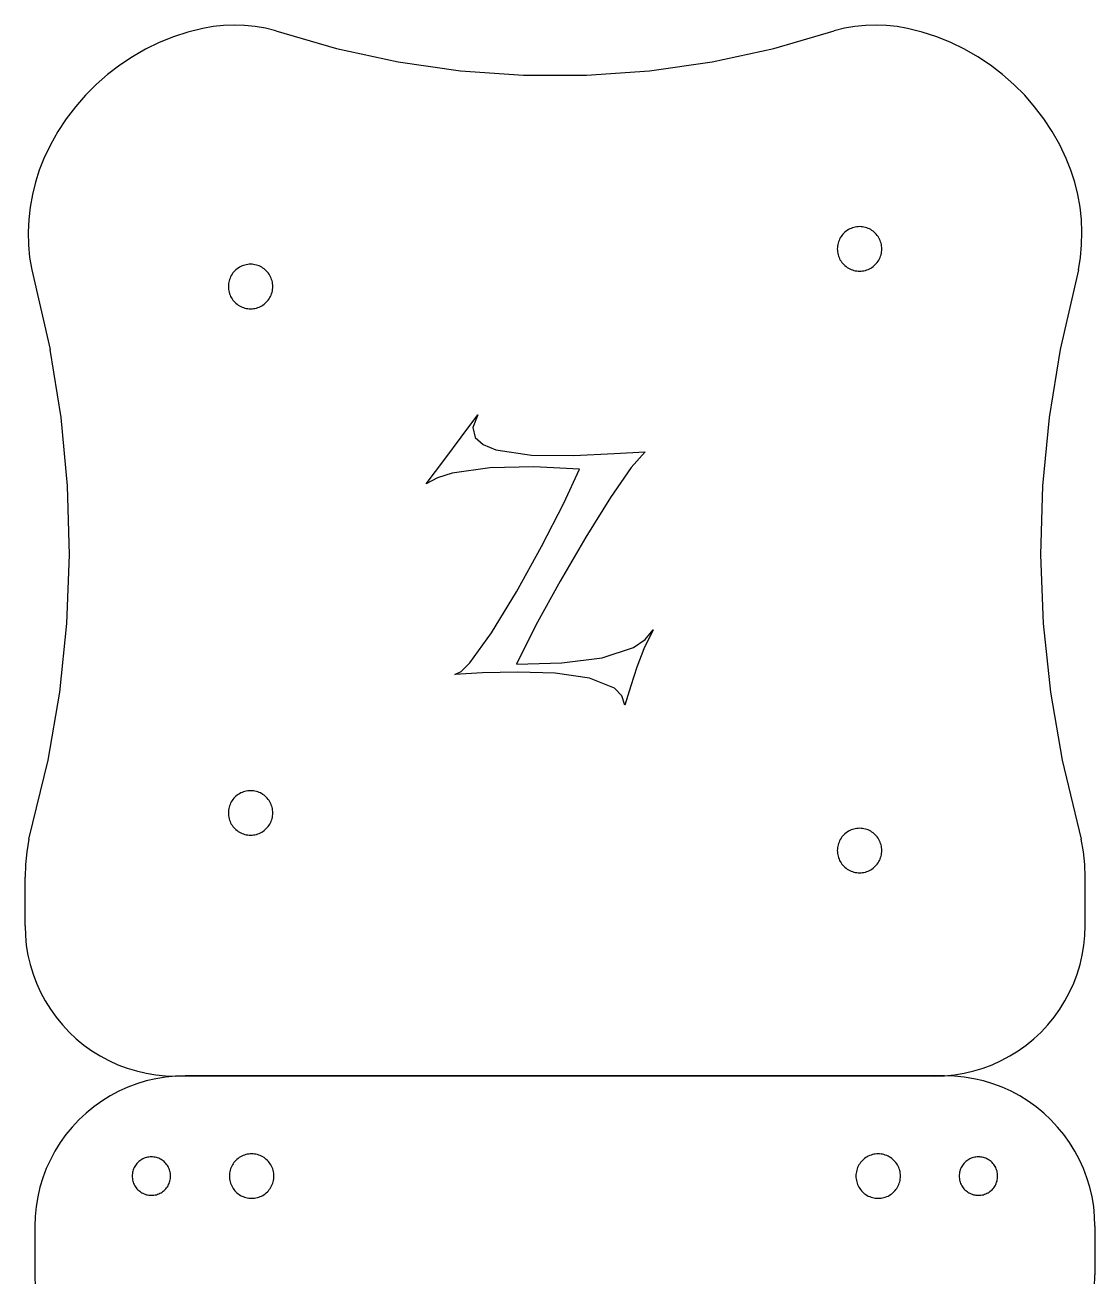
# Model space of a CAD drawing. Extents: x -22.3 to 21.7, y -13.4 to 13.4.
# Drawn here: x 7.191 to 10.553, y -7.226 to -3.294 of the extents above; entities that cross this region are included whole.
import ezdxf

# ---------------------------------------------------------------- set-up
doc = ezdxf.new("R2010")
doc.units = 0
doc.header["$MEASUREMENT"] = 0
doc.layers.get('0').update_dxf_attribs({"linetype": 'CONTINUOUS'})

msp = doc.modelspace()

# ---------------------------------------------------------------- linework, layer by layer
for p, q in [((7.7822, -3.2987), (7.7496, -3.3046)), ((7.8152, -3.2951), (7.7822, -3.2987)), ((7.8484, -3.2939), (7.8152, -3.2951)), ((7.8815, -3.2949), (7.8484, -3.2939)), ((7.9146, -3.2983), (7.8815, -3.2949)), ((7.9473, -3.304), (7.9146, -3.2983)), ((9.799, -3.2983), (9.7663, -3.304)), ((9.8321, -3.2949), (9.799, -3.2983)), ((9.8652, -3.2939), (9.8321, -3.2949)), ((9.8984, -3.2951), (9.8652, -3.2939)), ((9.9314, -3.2987), (9.8984, -3.2951)), ((9.9641, -3.3046), (9.9314, -3.2987)), ((7.6578, -3.3312), (7.6134, -3.349)), ((7.7032, -3.3164), (7.6578, -3.3312)), ((7.7496, -3.3046), (7.7032, -3.3164)), ((7.9795, -3.312), (7.9473, -3.304)), ((7.9795, -3.312), (8.1698, -3.3675)), ((9.5438, -3.3675), (9.7341, -3.312)), ((9.7663, -3.304), (9.7341, -3.312)), ((10.0104, -3.3164), (9.9641, -3.3046)), ((10.0558, -3.3312), (10.0104, -3.3164)), ((10.1002, -3.349), (10.0558, -3.3312)), ((7.5704, -3.3698), (7.5289, -3.3935)), ((7.6134, -3.349), (7.5704, -3.3698)), ((8.1698, -3.3675), (8.3636, -3.4094)), ((9.35, -3.4094), (9.5438, -3.3675)), ((10.1432, -3.3698), (10.1002, -3.349)), ((10.1848, -3.3935), (10.1432, -3.3698)), ((7.489, -3.4199), (7.451, -3.4489)), ((7.5289, -3.3935), (7.489, -3.4199)), ((8.3636, -3.4094), (8.5599, -3.4375)), ((9.1537, -3.4375), (9.35, -3.4094)), ((10.2246, -3.4199), (10.1848, -3.3935)), ((10.2626, -3.4489), (10.2246, -3.4199)), ((7.451, -3.4489), (7.4151, -3.4804)), ((8.5599, -3.4375), (8.7577, -3.4516)), ((8.7577, -3.4516), (8.9559, -3.4516)), ((8.9559, -3.4516), (9.1537, -3.4375)), ((10.2985, -3.4804), (10.2626, -3.4489)), ((7.4151, -3.4804), (7.3814, -3.5143)), ((10.3322, -3.5143), (10.2985, -3.4804)), ((7.3814, -3.5143), (7.35, -3.5504)), ((10.3636, -3.5504), (10.3322, -3.5143)), ((7.35, -3.5504), (7.3211, -3.5885)), ((10.3925, -3.5885), (10.3636, -3.5504)), ((7.3211, -3.5885), (7.2949, -3.6284)), ((10.4187, -3.6284), (10.3925, -3.5885)), ((7.2949, -3.6284), (7.2714, -3.6701)), ((10.4422, -3.6701), (10.4187, -3.6284)), ((7.2714, -3.6701), (7.2508, -3.7132)), ((10.4628, -3.7132), (10.4422, -3.6701)), ((7.2508, -3.7132), (7.2361, -3.7501)), ((10.4775, -3.7501), (10.4628, -3.7132)), ((7.2361, -3.7501), (7.224, -3.7879)), ((10.4896, -3.7879), (10.4775, -3.7501)), ((7.224, -3.7879), (7.2144, -3.8265)), ((10.4992, -3.8265), (10.4896, -3.7879)), ((7.2144, -3.8265), (7.2074, -3.8656)), ((10.5062, -3.8656), (10.4992, -3.8265)), ((7.2074, -3.8656), (7.203, -3.9051)), ((10.5106, -3.9051), (10.5062, -3.8656)), ((7.203, -3.9051), (7.2014, -3.9447)), ((9.791, -3.9309), (9.7868, -3.9326)), ((9.7954, -3.9296), (9.791, -3.9309)), ((9.7999, -3.9286), (9.7954, -3.9296)), ((9.8044, -3.9278), (9.7999, -3.9286)), ((9.8089, -3.9274), (9.8044, -3.9278)), ((9.8135, -3.9272), (9.8089, -3.9274)), ((9.8181, -3.9274), (9.8135, -3.9272)), ((9.8226, -3.9278), (9.8181, -3.9274)), ((9.8271, -3.9286), (9.8226, -3.9278)), ((9.8316, -3.9296), (9.8271, -3.9286)), ((9.836, -3.9309), (9.8316, -3.9296)), ((9.8402, -3.9326), (9.836, -3.9309)), ((10.5122, -3.9447), (10.5106, -3.9051)), ((7.2014, -3.9447), (7.2024, -3.9845)), ((9.7489, -3.9704), (9.7473, -3.9747)), ((9.7508, -3.9662), (9.7489, -3.9704)), ((9.753, -3.9622), (9.7508, -3.9662)), ((9.7554, -3.9583), (9.753, -3.9622)), ((9.7581, -3.9546), (9.7554, -3.9583)), ((9.761, -3.951), (9.7581, -3.9546)), ((9.7641, -3.9477), (9.761, -3.951)), ((9.7674, -3.9446), (9.7641, -3.9477)), ((9.771, -3.9417), (9.7674, -3.9446)), ((9.7747, -3.939), (9.771, -3.9417)), ((9.7786, -3.9366), (9.7747, -3.939)), ((9.7826, -3.9344), (9.7786, -3.9366)), ((9.7868, -3.9326), (9.7826, -3.9344)), ((9.8444, -3.9344), (9.8402, -3.9326)), ((9.8484, -3.9366), (9.8444, -3.9344)), ((9.8523, -3.939), (9.8484, -3.9366)), ((9.856, -3.9417), (9.8523, -3.939)), ((9.8596, -3.9446), (9.856, -3.9417)), ((9.8629, -3.9477), (9.8596, -3.9446)), ((9.866, -3.951), (9.8629, -3.9477)), ((9.8689, -3.9546), (9.866, -3.951)), ((9.8716, -3.9583), (9.8689, -3.9546)), ((9.874, -3.9622), (9.8716, -3.9583)), ((9.8762, -3.9662), (9.874, -3.9622)), ((9.8781, -3.9704), (9.8762, -3.9662)), ((9.8797, -3.9747), (9.8781, -3.9704)), ((10.5112, -3.9845), (10.5122, -3.9447)), ((7.2024, -3.9845), (7.206, -4.024)), ((9.7438, -3.9926), (9.7436, -3.9971)), ((9.7436, -3.9971), (9.7438, -4.0017)), ((9.7442, -3.988), (9.7438, -3.9926)), ((9.7438, -4.0017), (9.7442, -4.0062)), ((9.745, -3.9835), (9.7442, -3.988)), ((9.7442, -4.0062), (9.745, -4.0108)), ((9.746, -3.979), (9.745, -3.9835)), ((9.745, -4.0108), (9.746, -4.0152)), ((9.7473, -3.9747), (9.746, -3.979)), ((9.881, -3.979), (9.8797, -3.9747)), ((9.882, -3.9835), (9.881, -3.979)), ((9.881, -4.0152), (9.882, -4.0108)), ((9.8828, -3.988), (9.882, -3.9835)), ((9.882, -4.0108), (9.8828, -4.0062)), ((9.8832, -3.9926), (9.8828, -3.988)), ((9.8828, -4.0062), (9.8832, -4.0017)), ((9.8834, -3.9971), (9.8832, -3.9926)), ((9.8832, -4.0017), (9.8834, -3.9971)), ((10.5076, -4.024), (10.5112, -3.9845)), ((7.206, -4.024), (7.2123, -4.0632)), ((7.8776, -4.0491), (7.8734, -4.0507)), ((7.882, -4.0477), (7.8776, -4.0491)), ((7.8865, -4.0467), (7.882, -4.0477)), ((7.891, -4.0459), (7.8865, -4.0467)), ((7.8955, -4.0455), (7.891, -4.0459)), ((7.9001, -4.0454), (7.8955, -4.0455)), ((7.9047, -4.0455), (7.9001, -4.0454)), ((7.9092, -4.0459), (7.9047, -4.0455)), ((7.9137, -4.0467), (7.9092, -4.0459)), ((7.9182, -4.0477), (7.9137, -4.0467)), ((7.9226, -4.0491), (7.9182, -4.0477)), ((7.9269, -4.0507), (7.9226, -4.0491)), ((9.746, -4.0152), (9.7473, -4.0196)), ((9.7473, -4.0196), (9.7489, -4.0239)), ((9.7489, -4.0239), (9.7508, -4.028)), ((9.7508, -4.028), (9.753, -4.0321)), ((9.753, -4.0321), (9.7554, -4.0359)), ((9.7554, -4.0359), (9.7581, -4.0397)), ((9.7581, -4.0397), (9.761, -4.0432)), ((9.761, -4.0432), (9.7641, -4.0465)), ((9.7641, -4.0465), (9.7674, -4.0497)), ((9.7674, -4.0497), (9.771, -4.0526)), ((9.856, -4.0526), (9.8596, -4.0497)), ((9.8596, -4.0497), (9.8629, -4.0465)), ((9.8629, -4.0465), (9.866, -4.0432)), ((9.866, -4.0432), (9.8689, -4.0397)), ((9.8689, -4.0397), (9.8716, -4.0359)), ((9.8716, -4.0359), (9.874, -4.0321)), ((9.874, -4.0321), (9.8762, -4.028)), ((9.8762, -4.028), (9.8781, -4.0239)), ((9.8781, -4.0239), (9.8797, -4.0196)), ((9.8797, -4.0196), (9.881, -4.0152)), ((10.5013, -4.0632), (10.5076, -4.024)), ((7.2123, -4.0632), (7.27, -4.3127)), ((7.8355, -4.0885), (7.8339, -4.0928)), ((7.8374, -4.0843), (7.8355, -4.0885)), ((7.8396, -4.0803), (7.8374, -4.0843)), ((7.842, -4.0764), (7.8396, -4.0803)), ((7.8447, -4.0727), (7.842, -4.0764)), ((7.8476, -4.0692), (7.8447, -4.0727)), ((7.8507, -4.0658), (7.8476, -4.0692)), ((7.854, -4.0627), (7.8507, -4.0658)), ((7.8576, -4.0598), (7.854, -4.0627)), ((7.8613, -4.0571), (7.8576, -4.0598)), ((7.8652, -4.0547), (7.8613, -4.0571)), ((7.8692, -4.0526), (7.8652, -4.0547)), ((7.8734, -4.0507), (7.8692, -4.0526)), ((7.931, -4.0526), (7.9269, -4.0507)), ((7.9351, -4.0547), (7.931, -4.0526)), ((7.9389, -4.0571), (7.9351, -4.0547)), ((7.9427, -4.0598), (7.9389, -4.0571)), ((7.9462, -4.0627), (7.9427, -4.0598)), ((7.9495, -4.0658), (7.9462, -4.0627)), ((7.9527, -4.0692), (7.9495, -4.0658)), ((7.9556, -4.0727), (7.9527, -4.0692)), ((7.9582, -4.0764), (7.9556, -4.0727)), ((7.9606, -4.0803), (7.9582, -4.0764)), ((7.9628, -4.0843), (7.9606, -4.0803)), ((7.9647, -4.0885), (7.9628, -4.0843)), ((7.9663, -4.0928), (7.9647, -4.0885)), ((9.771, -4.0526), (9.7747, -4.0552)), ((9.7747, -4.0552), (9.7786, -4.0576)), ((9.7786, -4.0576), (9.7826, -4.0598)), ((9.7826, -4.0598), (9.7868, -4.0617)), ((9.7868, -4.0617), (9.791, -4.0633)), ((9.791, -4.0633), (9.7954, -4.0646)), ((9.7954, -4.0646), (9.7999, -4.0657)), ((9.7999, -4.0657), (9.8044, -4.0664)), ((9.8044, -4.0664), (9.8089, -4.0669)), ((9.8089, -4.0669), (9.8135, -4.067)), ((9.8135, -4.067), (9.8181, -4.0669)), ((9.8181, -4.0669), (9.8226, -4.0664)), ((9.8226, -4.0664), (9.8271, -4.0657)), ((9.8271, -4.0657), (9.8316, -4.0646)), ((9.8316, -4.0646), (9.836, -4.0633)), ((9.836, -4.0633), (9.8402, -4.0617)), ((9.8402, -4.0617), (9.8444, -4.0598)), ((9.8444, -4.0598), (9.8484, -4.0576)), ((9.8484, -4.0576), (9.8523, -4.0552)), ((9.8523, -4.0552), (9.856, -4.0526)), ((10.5013, -4.0632), (10.4436, -4.3127)), ((7.8304, -4.1107), (7.8302, -4.1152)), ((7.8302, -4.1152), (7.8304, -4.1198)), ((7.8308, -4.1061), (7.8304, -4.1107)), ((7.8304, -4.1198), (7.8308, -4.1244)), ((7.8316, -4.1016), (7.8308, -4.1061)), ((7.8308, -4.1244), (7.8316, -4.1289)), ((7.8326, -4.0971), (7.8316, -4.1016)), ((7.8316, -4.1289), (7.8326, -4.1333)), ((7.8339, -4.0928), (7.8326, -4.0971)), ((7.9676, -4.0971), (7.9663, -4.0928)), ((7.9687, -4.1016), (7.9676, -4.0971)), ((7.9676, -4.1333), (7.9687, -4.1289)), ((7.9694, -4.1061), (7.9687, -4.1016)), ((7.9687, -4.1289), (7.9694, -4.1244)), ((7.9698, -4.1107), (7.9694, -4.1061)), ((7.9694, -4.1244), (7.9698, -4.1198)), ((7.97, -4.1152), (7.9698, -4.1107)), ((7.9698, -4.1198), (7.97, -4.1152)), ((7.8326, -4.1333), (7.8339, -4.1377)), ((7.8339, -4.1377), (7.8355, -4.142)), ((7.8355, -4.142), (7.8374, -4.1461)), ((7.8374, -4.1461), (7.8396, -4.1502)), ((7.8396, -4.1502), (7.842, -4.1541)), ((7.842, -4.1541), (7.8447, -4.1578)), ((7.8447, -4.1578), (7.8476, -4.1613)), ((7.8476, -4.1613), (7.8507, -4.1646)), ((7.8507, -4.1646), (7.854, -4.1678)), ((7.854, -4.1678), (7.8576, -4.1707)), ((7.9427, -4.1707), (7.9462, -4.1678)), ((7.9462, -4.1678), (7.9495, -4.1646)), ((7.9495, -4.1646), (7.9527, -4.1613)), ((7.9527, -4.1613), (7.9556, -4.1578)), ((7.9556, -4.1578), (7.9582, -4.1541)), ((7.9582, -4.1541), (7.9606, -4.1502)), ((7.9606, -4.1502), (7.9628, -4.1461)), ((7.9628, -4.1461), (7.9647, -4.142)), ((7.9647, -4.142), (7.9663, -4.1377)), ((7.9663, -4.1377), (7.9676, -4.1333)), ((7.8576, -4.1707), (7.8613, -4.1733)), ((7.8613, -4.1733), (7.8652, -4.1758)), ((7.8652, -4.1758), (7.8692, -4.1779)), ((7.8692, -4.1779), (7.8734, -4.1798)), ((7.8734, -4.1798), (7.8776, -4.1814)), ((7.8776, -4.1814), (7.882, -4.1827)), ((7.882, -4.1827), (7.8865, -4.1838)), ((7.8865, -4.1838), (7.891, -4.1845)), ((7.891, -4.1845), (7.8955, -4.185)), ((7.8955, -4.185), (7.9001, -4.1851)), ((7.9001, -4.1851), (7.9047, -4.185)), ((7.9047, -4.185), (7.9092, -4.1845)), ((7.9092, -4.1845), (7.9137, -4.1838)), ((7.9137, -4.1838), (7.9182, -4.1827)), ((7.9182, -4.1827), (7.9226, -4.1814)), ((7.9226, -4.1814), (7.9269, -4.1798)), ((7.9269, -4.1798), (7.931, -4.1779)), ((7.931, -4.1779), (7.9351, -4.1758)), ((7.9351, -4.1758), (7.9389, -4.1733)), ((7.9389, -4.1733), (7.9427, -4.1707)), ((7.3047, -4.5263), (7.27, -4.3127)), ((10.4436, -4.3127), (10.4089, -4.5263)), ((8.5616, -4.5883), (8.6139, -4.5185)), ((8.6139, -4.5185), (8.5986, -4.5584)), ((7.3252, -4.7417), (7.3047, -4.5263)), ((8.5986, -4.5584), (8.6055, -4.589)), ((10.4089, -4.5263), (10.3884, -4.7417)), ((8.51, -4.658), (8.5616, -4.5883)), ((8.6055, -4.589), (8.6308, -4.6116)), ((8.6308, -4.6116), (8.6704, -4.628)), ((8.6704, -4.628), (8.7827, -4.6447)), ((8.9152, -4.6461), (9.0428, -4.6399)), ((9.0428, -4.6399), (9.1397, -4.6343)), ((9.1397, -4.6343), (9.0958, -4.6838)), ((8.4521, -4.7347), (8.51, -4.658)), ((8.7827, -4.6447), (8.9152, -4.6461)), ((8.4872, -4.716), (8.4521, -4.7347)), ((8.5337, -4.7019), (8.4872, -4.716)), ((8.6516, -4.6852), (8.5337, -4.7019)), ((8.7896, -4.6817), (8.6516, -4.6852)), ((8.9333, -4.6887), (8.7896, -4.6817)), ((8.8838, -4.7961), (8.9333, -4.6887)), ((9.0958, -4.6838), (9.0309, -4.7779)), ((7.3313, -4.958), (7.3252, -4.7417)), ((10.3884, -4.7417), (10.3823, -4.958)), ((8.814, -4.9314), (8.8838, -4.7961)), ((9.0309, -4.7779), (8.9535, -4.9021)), ((8.9535, -4.9021), (8.8726, -5.0408)), ((8.7352, -5.0743), (8.814, -4.9314)), ((7.3231, -5.1742), (7.3313, -4.958)), ((10.3823, -4.958), (10.3906, -5.1742)), ((8.8726, -5.0408), (8.7966, -5.1789)), ((8.6571, -5.2033), (8.7352, -5.0743)), ((7.3005, -5.3894), (7.3231, -5.1742)), ((8.7966, -5.1789), (8.7352, -5.301)), ((10.3906, -5.1742), (10.4131, -5.3894)), ((8.5888, -5.2968), (8.6571, -5.2033)), ((9.1034, -5.2487), (9.1397, -5.2241)), ((9.1648, -5.1936), (9.1355, -5.2535)), ((9.1397, -5.2241), (9.1648, -5.1936)), ((9.0044, -5.2814), (9.1034, -5.2487)), ((9.1355, -5.2535), (9.1132, -5.3114)), ((8.5616, -5.3243), (8.5888, -5.2968)), ((8.7352, -5.301), (8.8782, -5.2968)), ((8.8782, -5.2968), (9.0044, -5.2814)), ((8.5414, -5.3344), (8.5616, -5.3243)), ((8.6285, -5.3288), (8.5414, -5.3344)), ((8.7394, -5.3261), (8.6285, -5.3288)), ((8.8573, -5.3302), (8.7394, -5.3261)), ((8.9647, -5.3456), (8.8573, -5.3302)), ((9.0435, -5.377), (8.9647, -5.3456)), ((9.1132, -5.3114), (9.0951, -5.3693)), ((9.0668, -5.4005), (9.0435, -5.377)), ((9.0951, -5.3693), (9.0755, -5.4307)), ((7.2637, -5.6026), (7.3005, -5.3894)), ((9.0755, -5.4307), (9.0668, -5.4005)), ((10.4131, -5.3894), (10.4499, -5.6026)), ((7.2035, -5.8517), (7.2637, -5.6026)), ((10.4499, -5.6026), (10.5101, -5.8517)), ((7.882, -5.7013), (7.8776, -5.7026)), ((7.8865, -5.7002), (7.882, -5.7013)), ((7.891, -5.6995), (7.8865, -5.7002)), ((7.8955, -5.699), (7.891, -5.6995)), ((7.9001, -5.6989), (7.8955, -5.699)), ((7.9047, -5.699), (7.9001, -5.6989)), ((7.9092, -5.6995), (7.9047, -5.699)), ((7.9137, -5.7002), (7.9092, -5.6995)), ((7.9182, -5.7013), (7.9137, -5.7002)), ((7.9226, -5.7026), (7.9182, -5.7013)), ((7.8374, -5.7379), (7.8355, -5.742)), ((7.8396, -5.7338), (7.8374, -5.7379)), ((7.842, -5.73), (7.8396, -5.7338)), ((7.8447, -5.7262), (7.842, -5.73)), ((7.8476, -5.7227), (7.8447, -5.7262)), ((7.8507, -5.7194), (7.8476, -5.7227)), ((7.854, -5.7162), (7.8507, -5.7194)), ((7.8576, -5.7133), (7.854, -5.7162)), ((7.8613, -5.7107), (7.8576, -5.7133)), ((7.8652, -5.7083), (7.8613, -5.7107)), ((7.8692, -5.7061), (7.8652, -5.7083)), ((7.8734, -5.7042), (7.8692, -5.7061)), ((7.8776, -5.7026), (7.8734, -5.7042)), ((7.9269, -5.7042), (7.9226, -5.7026)), ((7.931, -5.7061), (7.9269, -5.7042)), ((7.9351, -5.7083), (7.931, -5.7061)), ((7.9389, -5.7107), (7.9351, -5.7083)), ((7.9427, -5.7133), (7.9389, -5.7107)), ((7.9462, -5.7162), (7.9427, -5.7133)), ((7.9495, -5.7194), (7.9462, -5.7162)), ((7.9527, -5.7227), (7.9495, -5.7194)), ((7.9556, -5.7262), (7.9527, -5.7227)), ((7.9582, -5.73), (7.9556, -5.7262)), ((7.9606, -5.7338), (7.9582, -5.73)), ((7.9628, -5.7379), (7.9606, -5.7338)), ((7.9647, -5.742), (7.9628, -5.7379)), ((7.8304, -5.7642), (7.8302, -5.7688)), ((7.8302, -5.7688), (7.8304, -5.7733)), ((7.8308, -5.7597), (7.8304, -5.7642)), ((7.8304, -5.7733), (7.8308, -5.7779)), ((7.8316, -5.7551), (7.8308, -5.7597)), ((7.8308, -5.7779), (7.8316, -5.7824)), ((7.8326, -5.7507), (7.8316, -5.7551)), ((7.8339, -5.7463), (7.8326, -5.7507)), ((7.8355, -5.742), (7.8339, -5.7463)), ((7.9663, -5.7463), (7.9647, -5.742)), ((7.9676, -5.7507), (7.9663, -5.7463)), ((7.9687, -5.7551), (7.9676, -5.7507)), ((7.9694, -5.7597), (7.9687, -5.7551)), ((7.9687, -5.7824), (7.9694, -5.7779)), ((7.9698, -5.7642), (7.9694, -5.7597)), ((7.9694, -5.7779), (7.9698, -5.7733)), ((7.97, -5.7688), (7.9698, -5.7642)), ((7.9698, -5.7733), (7.97, -5.7688)), ((7.8316, -5.7824), (7.8326, -5.7869)), ((7.8326, -5.7869), (7.8339, -5.7912)), ((7.8339, -5.7912), (7.8355, -5.7955)), ((7.8355, -5.7955), (7.8374, -5.7997)), ((7.8374, -5.7997), (7.8396, -5.8037)), ((7.8396, -5.8037), (7.842, -5.8076)), ((7.842, -5.8076), (7.8447, -5.8113)), ((7.8447, -5.8113), (7.8476, -5.8149)), ((7.8476, -5.8149), (7.8507, -5.8182)), ((7.8507, -5.8182), (7.854, -5.8213)), ((7.9462, -5.8213), (7.9495, -5.8182)), ((7.9495, -5.8182), (7.9527, -5.8149)), ((7.9527, -5.8149), (7.9556, -5.8113)), ((7.9556, -5.8113), (7.9582, -5.8076)), ((7.9582, -5.8076), (7.9606, -5.8037)), ((7.9606, -5.8037), (7.9628, -5.7997)), ((7.9628, -5.7997), (7.9647, -5.7955)), ((7.9647, -5.7955), (7.9663, -5.7912)), ((7.9663, -5.7912), (7.9676, -5.7869)), ((7.9676, -5.7869), (7.9687, -5.7824)), ((9.7954, -5.8194), (9.791, -5.8207)), ((9.7999, -5.8183), (9.7954, -5.8194)), ((9.8044, -5.8176), (9.7999, -5.8183)), ((9.8089, -5.8172), (9.8044, -5.8176)), ((9.8135, -5.817), (9.8089, -5.8172)), ((9.8181, -5.8172), (9.8135, -5.817)), ((9.8226, -5.8176), (9.8181, -5.8172)), ((9.8271, -5.8183), (9.8226, -5.8176)), ((9.8316, -5.8194), (9.8271, -5.8183)), ((9.836, -5.8207), (9.8316, -5.8194)), ((7.2035, -5.8517), (7.1968, -5.891)), ((7.854, -5.8213), (7.8576, -5.8242)), ((7.8576, -5.8242), (7.8613, -5.8269)), ((7.8613, -5.8269), (7.8652, -5.8293)), ((7.8652, -5.8293), (7.8692, -5.8315)), ((7.8692, -5.8315), (7.8734, -5.8333)), ((7.8734, -5.8333), (7.8776, -5.8349)), ((7.8776, -5.8349), (7.882, -5.8363)), ((7.882, -5.8363), (7.8865, -5.8373)), ((7.8865, -5.8373), (7.891, -5.8381)), ((7.891, -5.8381), (7.8955, -5.8385)), ((7.8955, -5.8385), (7.9001, -5.8387)), ((7.9001, -5.8387), (7.9047, -5.8385)), ((7.9047, -5.8385), (7.9092, -5.8381)), ((7.9092, -5.8381), (7.9137, -5.8373)), ((7.9137, -5.8373), (7.9182, -5.8363)), ((7.9182, -5.8363), (7.9226, -5.8349)), ((7.9226, -5.8349), (7.9269, -5.8333)), ((7.9269, -5.8333), (7.931, -5.8315)), ((7.931, -5.8315), (7.9351, -5.8293)), ((7.9351, -5.8293), (7.9389, -5.8269)), ((7.9389, -5.8269), (7.9427, -5.8242)), ((7.9427, -5.8242), (7.9462, -5.8213)), ((9.7508, -5.856), (9.7489, -5.8601)), ((9.753, -5.8519), (9.7508, -5.856)), ((9.7554, -5.8481), (9.753, -5.8519)), ((9.7581, -5.8443), (9.7554, -5.8481)), ((9.761, -5.8408), (9.7581, -5.8443)), ((9.7641, -5.8375), (9.761, -5.8408)), ((9.7674, -5.8343), (9.7641, -5.8375)), ((9.771, -5.8314), (9.7674, -5.8343)), ((9.7747, -5.8288), (9.771, -5.8314)), ((9.7786, -5.8264), (9.7747, -5.8288)), ((9.7826, -5.8242), (9.7786, -5.8264)), ((9.7868, -5.8223), (9.7826, -5.8242)), ((9.791, -5.8207), (9.7868, -5.8223)), ((9.8402, -5.8223), (9.836, -5.8207)), ((9.8444, -5.8242), (9.8402, -5.8223)), ((9.8484, -5.8264), (9.8444, -5.8242)), ((9.8523, -5.8288), (9.8484, -5.8264)), ((9.856, -5.8314), (9.8523, -5.8288)), ((9.8596, -5.8343), (9.856, -5.8314)), ((9.8629, -5.8375), (9.8596, -5.8343)), ((9.866, -5.8408), (9.8629, -5.8375)), ((9.8689, -5.8443), (9.866, -5.8408)), ((9.8716, -5.8481), (9.8689, -5.8443)), ((9.874, -5.8519), (9.8716, -5.8481)), ((9.8762, -5.856), (9.874, -5.8519)), ((9.8781, -5.8601), (9.8762, -5.856)), ((10.5168, -5.891), (10.5101, -5.8517)), ((7.1968, -5.891), (7.1928, -5.9307)), ((9.7438, -5.8823), (9.7436, -5.8869)), ((9.7436, -5.8869), (9.7438, -5.8915)), ((9.7442, -5.8778), (9.7438, -5.8823)), ((9.7438, -5.8915), (9.7442, -5.896)), ((9.745, -5.8733), (9.7442, -5.8778)), ((9.7442, -5.896), (9.745, -5.9005)), ((9.746, -5.8688), (9.745, -5.8733)), ((9.7473, -5.8644), (9.746, -5.8688)), ((9.7489, -5.8601), (9.7473, -5.8644)), ((9.8797, -5.8644), (9.8781, -5.8601)), ((9.881, -5.8688), (9.8797, -5.8644)), ((9.882, -5.8733), (9.881, -5.8688)), ((9.8828, -5.8778), (9.882, -5.8733)), ((9.882, -5.9005), (9.8828, -5.896)), ((9.8832, -5.8823), (9.8828, -5.8778)), ((9.8828, -5.896), (9.8832, -5.8915)), ((9.8834, -5.8869), (9.8832, -5.8823)), ((9.8832, -5.8915), (9.8834, -5.8869)), ((10.5208, -5.9307), (10.5168, -5.891)), ((7.1928, -5.9307), (7.1915, -5.9706)), ((9.745, -5.9005), (9.746, -5.905)), ((9.746, -5.905), (9.7473, -5.9093)), ((9.7473, -5.9093), (9.7489, -5.9136)), ((9.7489, -5.9136), (9.7508, -5.9178)), ((9.7508, -5.9178), (9.753, -5.9218)), ((9.753, -5.9218), (9.7554, -5.9257)), ((9.7554, -5.9257), (9.7581, -5.9294)), ((9.7581, -5.9294), (9.761, -5.933)), ((9.761, -5.933), (9.7641, -5.9363)), ((9.7641, -5.9363), (9.7674, -5.9394)), ((9.8596, -5.9394), (9.8629, -5.9363)), ((9.8629, -5.9363), (9.866, -5.933)), ((9.866, -5.933), (9.8689, -5.9294)), ((9.8689, -5.9294), (9.8716, -5.9257)), ((9.8716, -5.9257), (9.874, -5.9218)), ((9.874, -5.9218), (9.8762, -5.9178)), ((9.8762, -5.9178), (9.8781, -5.9136)), ((9.8781, -5.9136), (9.8797, -5.9093)), ((9.8797, -5.9093), (9.881, -5.905)), ((9.881, -5.905), (9.882, -5.9005)), ((10.5222, -5.9706), (10.5208, -5.9307)), ((7.1915, -6.1231), (7.1915, -5.9706)), ((9.7674, -5.9394), (9.771, -5.9423)), ((9.771, -5.9423), (9.7747, -5.945)), ((9.7747, -5.945), (9.7786, -5.9474)), ((9.7786, -5.9474), (9.7826, -5.9496)), ((9.7826, -5.9496), (9.7868, -5.9514)), ((9.7868, -5.9514), (9.791, -5.9531)), ((9.791, -5.9531), (9.7954, -5.9544)), ((9.7954, -5.9544), (9.7999, -5.9554)), ((9.7999, -5.9554), (9.8044, -5.9562)), ((9.8044, -5.9562), (9.8089, -5.9566)), ((9.8089, -5.9566), (9.8135, -5.9568)), ((9.8135, -5.9568), (9.8181, -5.9566)), ((9.8181, -5.9566), (9.8226, -5.9562)), ((9.8226, -5.9562), (9.8271, -5.9554)), ((9.8271, -5.9554), (9.8316, -5.9544)), ((9.8316, -5.9544), (9.836, -5.9531)), ((9.836, -5.9531), (9.8402, -5.9514)), ((9.8402, -5.9514), (9.8444, -5.9496)), ((9.8444, -5.9496), (9.8484, -5.9474)), ((9.8484, -5.9474), (9.8523, -5.945)), ((9.8523, -5.945), (9.856, -5.9423)), ((9.856, -5.9423), (9.8596, -5.9394)), ((10.5222, -6.1231), (10.5222, -5.9706)), ((7.1915, -6.1231), (7.1925, -6.154)), ((10.5211, -6.154), (10.5222, -6.1231)), ((7.1925, -6.154), (7.1955, -6.1848)), ((10.5181, -6.1848), (10.5211, -6.154)), ((7.1955, -6.1848), (7.2005, -6.2153)), ((10.5131, -6.2153), (10.5181, -6.1848)), ((7.2005, -6.2153), (7.2075, -6.2454)), ((7.2075, -6.2454), (7.2165, -6.275)), ((10.4971, -6.275), (10.5061, -6.2454)), ((10.5061, -6.2454), (10.5131, -6.2153)), ((7.2165, -6.275), (7.2274, -6.3039)), ((10.4862, -6.3039), (10.4971, -6.275)), ((7.2274, -6.3039), (7.2402, -6.3321)), ((10.4734, -6.3321), (10.4862, -6.3039)), ((7.2402, -6.3321), (7.2547, -6.3593)), ((7.2547, -6.3593), (7.2711, -6.3856)), ((10.4425, -6.3856), (10.4589, -6.3593)), ((10.4589, -6.3593), (10.4734, -6.3321)), ((7.2711, -6.3856), (7.2891, -6.4107)), ((10.4245, -6.4107), (10.4425, -6.3856)), ((7.2891, -6.4107), (7.3087, -6.4346)), ((7.3087, -6.4346), (7.3298, -6.4572)), ((10.3838, -6.4572), (10.4049, -6.4346)), ((10.4049, -6.4346), (10.4245, -6.4107)), ((7.3298, -6.4572), (7.3524, -6.4783)), ((7.3524, -6.4783), (7.3763, -6.4979)), ((10.3373, -6.4979), (10.3612, -6.4783)), ((10.3612, -6.4783), (10.3838, -6.4572)), ((7.3763, -6.4979), (7.4014, -6.5159)), ((7.4014, -6.5159), (7.4277, -6.5323)), ((10.2859, -6.5323), (10.3122, -6.5159)), ((10.3122, -6.5159), (10.3373, -6.4979)), ((7.4277, -6.5323), (7.4549, -6.5468)), ((7.4549, -6.5468), (7.4831, -6.5596)), ((7.4831, -6.5596), (7.512, -6.5705)), ((10.2016, -6.5705), (10.2305, -6.5596)), ((10.2305, -6.5596), (10.2587, -6.5468)), ((10.2587, -6.5468), (10.2859, -6.5323)), ((7.512, -6.5705), (7.5416, -6.5794)), ((7.5416, -6.5794), (7.5717, -6.5865)), ((7.5717, -6.5865), (7.6022, -6.5915)), ((7.6026, -6.6036), (7.5725, -6.6106)), ((7.6022, -6.5915), (7.633, -6.5945)), ((7.6331, -6.5986), (7.6026, -6.6036)), ((7.633, -6.5945), (7.6639, -6.5955)), ((7.6639, -6.5955), (7.6331, -6.5986)), ((7.6948, -6.5945), (7.6639, -6.5955)), ((10.0497, -6.5955), (7.6639, -6.5955)), ((10.0806, -6.5945), (7.6948, -6.5945)), ((10.0497, -6.5955), (10.0806, -6.5945)), ((10.0806, -6.5945), (10.1114, -6.5915)), ((10.1115, -6.5955), (10.0806, -6.5945)), ((10.1114, -6.5915), (10.1419, -6.5865)), ((10.1423, -6.5986), (10.1115, -6.5955)), ((10.1419, -6.5865), (10.172, -6.5794)), ((10.1728, -6.6036), (10.1423, -6.5986)), ((10.172, -6.5794), (10.2016, -6.5705)), ((10.2029, -6.6106), (10.1728, -6.6036)), ((7.4858, -6.6433), (7.4586, -6.6578)), ((7.514, -6.6305), (7.4858, -6.6433)), ((7.5429, -6.6196), (7.514, -6.6305)), ((7.5725, -6.6106), (7.5429, -6.6196)), ((10.2325, -6.6196), (10.2029, -6.6106)), ((10.2614, -6.6305), (10.2325, -6.6196)), ((10.2896, -6.6433), (10.2614, -6.6305)), ((10.3168, -6.6578), (10.2896, -6.6433)), ((7.4323, -6.6742), (7.4072, -6.6922)), ((7.4586, -6.6578), (7.4323, -6.6742)), ((10.3431, -6.6742), (10.3168, -6.6578)), ((10.3682, -6.6922), (10.3431, -6.6742)), ((7.3833, -6.7118), (7.3607, -6.7329)), ((7.4072, -6.6922), (7.3833, -6.7118)), ((10.3921, -6.7118), (10.3682, -6.6922)), ((10.4147, -6.7329), (10.3921, -6.7118)), ((7.3396, -6.7555), (7.32, -6.7794)), ((7.3607, -6.7329), (7.3396, -6.7555)), ((10.4358, -6.7555), (10.4147, -6.7329)), ((10.4554, -6.7794), (10.4358, -6.7555)), ((7.32, -6.7794), (7.302, -6.8045)), ((10.4734, -6.8045), (10.4554, -6.7794)), ((7.2856, -6.8308), (7.2711, -6.858)), ((7.302, -6.8045), (7.2856, -6.8308)), ((7.8854, -6.842), (7.881, -6.8433)), ((7.8898, -6.841), (7.8854, -6.842)), ((7.8943, -6.8402), (7.8898, -6.841)), ((7.8989, -6.8398), (7.8943, -6.8402)), ((7.9035, -6.8396), (7.8989, -6.8398)), ((7.908, -6.8398), (7.9035, -6.8396)), ((7.9126, -6.8402), (7.908, -6.8398)), ((7.9171, -6.841), (7.9126, -6.8402)), ((7.9215, -6.842), (7.9171, -6.841)), ((7.9259, -6.8433), (7.9215, -6.842)), ((9.8539, -6.842), (9.8495, -6.8433)), ((9.8583, -6.841), (9.8539, -6.842)), ((9.8628, -6.8402), (9.8583, -6.841)), ((9.8674, -6.8398), (9.8628, -6.8402)), ((9.872, -6.8396), (9.8674, -6.8398)), ((9.8765, -6.8398), (9.872, -6.8396)), ((9.8811, -6.8402), (9.8765, -6.8398)), ((9.8856, -6.841), (9.8811, -6.8402)), ((9.89, -6.842), (9.8856, -6.841)), ((9.8944, -6.8433), (9.89, -6.842)), ((10.4898, -6.8308), (10.4734, -6.8045)), ((10.5043, -6.858), (10.4898, -6.8308)), ((7.2711, -6.858), (7.2583, -6.8862)), ((7.5362, -6.8793), (7.5343, -6.8828)), ((7.5382, -6.8759), (7.5362, -6.8793)), ((7.5405, -6.8727), (7.5382, -6.8759)), ((7.5431, -6.8697), (7.5405, -6.8727)), ((7.5458, -6.8668), (7.5431, -6.8697)), ((7.5486, -6.8641), (7.5458, -6.8668)), ((7.5517, -6.8616), (7.5486, -6.8641)), ((7.5549, -6.8592), (7.5517, -6.8616)), ((7.5583, -6.8572), (7.5549, -6.8592)), ((7.5618, -6.8553), (7.5583, -6.8572)), ((7.5654, -6.8537), (7.5618, -6.8553)), ((7.5691, -6.8523), (7.5654, -6.8537)), ((7.5728, -6.8511), (7.5691, -6.8523)), ((7.5767, -6.8502), (7.5728, -6.8511)), ((7.5806, -6.8496), (7.5767, -6.8502)), ((7.5845, -6.8492), (7.5806, -6.8496)), ((7.5885, -6.8491), (7.5845, -6.8492)), ((7.5924, -6.8492), (7.5885, -6.8491)), ((7.5964, -6.8496), (7.5924, -6.8492)), ((7.6003, -6.8502), (7.5964, -6.8496)), ((7.6041, -6.8511), (7.6003, -6.8502)), ((7.6079, -6.8523), (7.6041, -6.8511)), ((7.6116, -6.8537), (7.6079, -6.8523)), ((7.6152, -6.8553), (7.6116, -6.8537)), ((7.6187, -6.8572), (7.6152, -6.8553)), ((7.6221, -6.8592), (7.6187, -6.8572)), ((7.6253, -6.8616), (7.6221, -6.8592)), ((7.6283, -6.8641), (7.6253, -6.8616)), ((7.6312, -6.8668), (7.6283, -6.8641)), ((7.6339, -6.8697), (7.6312, -6.8668)), ((7.6364, -6.8727), (7.6339, -6.8697)), ((7.6387, -6.8759), (7.6364, -6.8727)), ((7.6408, -6.8793), (7.6387, -6.8759)), ((7.6427, -6.8828), (7.6408, -6.8793)), ((7.8408, -6.8786), (7.8389, -6.8828)), ((7.8429, -6.8746), (7.8408, -6.8786)), ((7.8453, -6.8707), (7.8429, -6.8746)), ((7.848, -6.867), (7.8453, -6.8707)), ((7.8509, -6.8634), (7.848, -6.867)), ((7.854, -6.8601), (7.8509, -6.8634)), ((7.8574, -6.857), (7.854, -6.8601)), ((7.8609, -6.8541), (7.8574, -6.857)), ((7.8646, -6.8514), (7.8609, -6.8541)), ((7.8685, -6.849), (7.8646, -6.8514)), ((7.8725, -6.8468), (7.8685, -6.849)), ((7.8767, -6.8449), (7.8725, -6.8468)), ((7.881, -6.8433), (7.8767, -6.8449)), ((7.9302, -6.8449), (7.9259, -6.8433)), ((7.9344, -6.8468), (7.9302, -6.8449)), ((7.9384, -6.849), (7.9344, -6.8468)), ((7.9423, -6.8514), (7.9384, -6.849)), ((7.946, -6.8541), (7.9423, -6.8514)), ((7.9495, -6.857), (7.946, -6.8541)), ((7.9529, -6.8601), (7.9495, -6.857)), ((7.956, -6.8634), (7.9529, -6.8601)), ((7.9589, -6.867), (7.956, -6.8634)), ((7.9616, -6.8707), (7.9589, -6.867)), ((7.964, -6.8746), (7.9616, -6.8707)), ((7.9661, -6.8786), (7.964, -6.8746)), ((7.968, -6.8828), (7.9661, -6.8786)), ((9.8093, -6.8786), (9.8074, -6.8828)), ((9.8114, -6.8746), (9.8093, -6.8786)), ((9.8139, -6.8707), (9.8114, -6.8746)), ((9.8165, -6.867), (9.8139, -6.8707)), ((9.8194, -6.8634), (9.8165, -6.867)), ((9.8225, -6.8601), (9.8194, -6.8634)), ((9.8259, -6.857), (9.8225, -6.8601)), ((9.8294, -6.8541), (9.8259, -6.857)), ((9.8331, -6.8514), (9.8294, -6.8541)), ((9.837, -6.849), (9.8331, -6.8514)), ((9.841, -6.8468), (9.837, -6.849)), ((9.8452, -6.8449), (9.841, -6.8468)), ((9.8495, -6.8433), (9.8452, -6.8449)), ((9.8987, -6.8449), (9.8944, -6.8433)), ((9.9029, -6.8468), (9.8987, -6.8449)), ((9.9069, -6.849), (9.9029, -6.8468)), ((9.9108, -6.8514), (9.9069, -6.849)), ((9.9145, -6.8541), (9.9108, -6.8514)), ((9.918, -6.857), (9.9145, -6.8541)), ((9.9214, -6.8601), (9.918, -6.857)), ((9.9245, -6.8634), (9.9214, -6.8601)), ((9.9274, -6.867), (9.9245, -6.8634)), ((9.9301, -6.8707), (9.9274, -6.867)), ((9.9325, -6.8746), (9.9301, -6.8707)), ((9.9346, -6.8786), (9.9325, -6.8746)), ((9.9365, -6.8828), (9.9346, -6.8786)), ((10.1346, -6.8793), (10.1327, -6.8828)), ((10.1367, -6.8759), (10.1346, -6.8793)), ((10.139, -6.8727), (10.1367, -6.8759)), ((10.1415, -6.8697), (10.139, -6.8727)), ((10.1442, -6.8668), (10.1415, -6.8697)), ((10.1471, -6.8641), (10.1442, -6.8668)), ((10.1501, -6.8616), (10.1471, -6.8641)), ((10.1533, -6.8592), (10.1501, -6.8616)), ((10.1567, -6.8572), (10.1533, -6.8592)), ((10.1602, -6.8553), (10.1567, -6.8572)), ((10.1638, -6.8537), (10.1602, -6.8553)), ((10.1675, -6.8523), (10.1638, -6.8537)), ((10.1713, -6.8511), (10.1675, -6.8523)), ((10.1751, -6.8502), (10.1713, -6.8511)), ((10.179, -6.8496), (10.1751, -6.8502)), ((10.183, -6.8492), (10.179, -6.8496)), ((10.1869, -6.8491), (10.183, -6.8492)), ((10.1909, -6.8492), (10.1869, -6.8491)), ((10.1948, -6.8496), (10.1909, -6.8492)), ((10.1987, -6.8502), (10.1948, -6.8496)), ((10.2026, -6.8511), (10.1987, -6.8502)), ((10.2063, -6.8523), (10.2026, -6.8511)), ((10.21, -6.8537), (10.2063, -6.8523)), ((10.2136, -6.8553), (10.21, -6.8537)), ((10.2171, -6.8572), (10.2136, -6.8553)), ((10.2205, -6.8592), (10.2171, -6.8572)), ((10.2237, -6.8616), (10.2205, -6.8592)), ((10.2268, -6.8641), (10.2237, -6.8616)), ((10.2296, -6.8668), (10.2268, -6.8641)), ((10.2324, -6.8697), (10.2296, -6.8668)), ((10.2349, -6.8727), (10.2324, -6.8697)), ((10.2372, -6.8759), (10.2349, -6.8727)), ((10.2393, -6.8793), (10.2372, -6.8759)), ((10.2411, -6.8828), (10.2393, -6.8793)), ((10.5171, -6.8862), (10.5043, -6.858)), ((7.2474, -6.9151), (7.2384, -6.9447)), ((7.2583, -6.8862), (7.2474, -6.9151)), ((7.5282, -6.9055), (7.5281, -6.9095)), ((7.5281, -6.9095), (7.5282, -6.9134)), ((7.5286, -6.9016), (7.5282, -6.9055)), ((7.5282, -6.9134), (7.5286, -6.9174)), ((7.5292, -6.8977), (7.5286, -6.9016)), ((7.5286, -6.9174), (7.5292, -6.9213)), ((7.5301, -6.8939), (7.5292, -6.8977)), ((7.5313, -6.8901), (7.5301, -6.8939)), ((7.5327, -6.8864), (7.5313, -6.8901)), ((7.5343, -6.8828), (7.5327, -6.8864)), ((7.6443, -6.8864), (7.6427, -6.8828)), ((7.6457, -6.8901), (7.6443, -6.8864)), ((7.6469, -6.8939), (7.6457, -6.8901)), ((7.6478, -6.8977), (7.6469, -6.8939)), ((7.6484, -6.9016), (7.6478, -6.8977)), ((7.6478, -6.9213), (7.6484, -6.9174)), ((7.6488, -6.9055), (7.6484, -6.9016)), ((7.6484, -6.9174), (7.6488, -6.9134)), ((7.6489, -6.9095), (7.6488, -6.9055)), ((7.6488, -6.9134), (7.6489, -6.9095)), ((7.8337, -6.9049), (7.8336, -6.9095)), ((7.8336, -6.9095), (7.8337, -6.9141)), ((7.8342, -6.9004), (7.8337, -6.9049)), ((7.8337, -6.9141), (7.8342, -6.9186)), ((7.8349, -6.8959), (7.8342, -6.9004)), ((7.8342, -6.9186), (7.8349, -6.9231)), ((7.836, -6.8914), (7.8349, -6.8959)), ((7.8373, -6.887), (7.836, -6.8914)), ((7.8389, -6.8828), (7.8373, -6.887)), ((7.9696, -6.887), (7.968, -6.8828)), ((7.971, -6.8914), (7.9696, -6.887)), ((7.972, -6.8959), (7.971, -6.8914)), ((7.9727, -6.9004), (7.972, -6.8959)), ((7.972, -6.9231), (7.9727, -6.9186)), ((7.9732, -6.9049), (7.9727, -6.9004)), ((7.9727, -6.9186), (7.9732, -6.9141)), ((7.9733, -6.9095), (7.9732, -6.9049)), ((7.9732, -6.9141), (7.9733, -6.9095)), ((9.8022, -6.9049), (9.8021, -6.9095)), ((9.8021, -6.9095), (9.8022, -6.9141)), ((9.8027, -6.9004), (9.8022, -6.9049)), ((9.8022, -6.9141), (9.8027, -6.9186)), ((9.8034, -6.8959), (9.8027, -6.9004)), ((9.8027, -6.9186), (9.8034, -6.9231)), ((9.8045, -6.8914), (9.8034, -6.8959)), ((9.8058, -6.887), (9.8045, -6.8914)), ((9.8074, -6.8828), (9.8058, -6.887)), ((9.9381, -6.887), (9.9365, -6.8828)), ((9.9395, -6.8914), (9.9381, -6.887)), ((9.9405, -6.8959), (9.9395, -6.8914)), ((9.9412, -6.9004), (9.9405, -6.8959)), ((9.9405, -6.9231), (9.9412, -6.9186)), ((9.9417, -6.9049), (9.9412, -6.9004)), ((9.9412, -6.9186), (9.9417, -6.9141)), ((9.9418, -6.9095), (9.9417, -6.9049)), ((9.9417, -6.9141), (9.9418, -6.9095)), ((10.1266, -6.9055), (10.1265, -6.9095)), ((10.1265, -6.9095), (10.1266, -6.9134)), ((10.127, -6.9016), (10.1266, -6.9055)), ((10.1266, -6.9134), (10.127, -6.9174)), ((10.1276, -6.8977), (10.127, -6.9016)), ((10.127, -6.9174), (10.1276, -6.9213)), ((10.1285, -6.8939), (10.1276, -6.8977)), ((10.1297, -6.8901), (10.1285, -6.8939)), ((10.1311, -6.8864), (10.1297, -6.8901)), ((10.1327, -6.8828), (10.1311, -6.8864)), ((10.2427, -6.8864), (10.2411, -6.8828)), ((10.2441, -6.8901), (10.2427, -6.8864)), ((10.2453, -6.8939), (10.2441, -6.8901)), ((10.2462, -6.8977), (10.2453, -6.8939)), ((10.2468, -6.9016), (10.2462, -6.8977)), ((10.2462, -6.9213), (10.2468, -6.9174)), ((10.2472, -6.9055), (10.2468, -6.9016)), ((10.2468, -6.9174), (10.2472, -6.9134)), ((10.2473, -6.9095), (10.2472, -6.9055)), ((10.2472, -6.9134), (10.2473, -6.9095)), ((10.528, -6.9151), (10.5171, -6.8862)), ((10.537, -6.9447), (10.528, -6.9151)), ((7.2384, -6.9447), (7.2314, -6.9748)), ((7.5292, -6.9213), (7.5301, -6.9251)), ((7.5301, -6.9251), (7.5313, -6.9289)), ((7.5313, -6.9289), (7.5327, -6.9326)), ((7.5327, -6.9326), (7.5343, -6.9362)), ((7.5343, -6.9362), (7.5362, -6.9397)), ((7.5362, -6.9397), (7.5382, -6.9431)), ((7.5382, -6.9431), (7.5405, -6.9463)), ((7.5405, -6.9463), (7.5431, -6.9493)), ((7.5431, -6.9493), (7.5458, -6.9522)), ((7.5458, -6.9522), (7.5486, -6.9549)), ((7.5486, -6.9549), (7.5517, -6.9574)), ((7.5517, -6.9574), (7.5549, -6.9597)), ((7.5549, -6.9597), (7.5583, -6.9618)), ((7.6187, -6.9618), (7.6221, -6.9597)), ((7.6221, -6.9597), (7.6253, -6.9574)), ((7.6253, -6.9574), (7.6283, -6.9549)), ((7.6283, -6.9549), (7.6312, -6.9522)), ((7.6312, -6.9522), (7.6339, -6.9493)), ((7.6339, -6.9493), (7.6364, -6.9463)), ((7.6364, -6.9463), (7.6387, -6.9431)), ((7.6387, -6.9431), (7.6408, -6.9397)), ((7.6408, -6.9397), (7.6427, -6.9362)), ((7.6427, -6.9362), (7.6443, -6.9326)), ((7.6443, -6.9326), (7.6457, -6.9289)), ((7.6457, -6.9289), (7.6469, -6.9251)), ((7.6469, -6.9251), (7.6478, -6.9213)), ((7.8349, -6.9231), (7.836, -6.9276)), ((7.836, -6.9276), (7.8373, -6.932)), ((7.8373, -6.932), (7.8389, -6.9362)), ((7.8389, -6.9362), (7.8408, -6.9404)), ((7.8408, -6.9404), (7.8429, -6.9444)), ((7.8429, -6.9444), (7.8453, -6.9483)), ((7.8453, -6.9483), (7.848, -6.952)), ((7.848, -6.952), (7.8509, -6.9556)), ((7.8509, -6.9556), (7.854, -6.9589)), ((7.854, -6.9589), (7.8574, -6.962)), ((7.9495, -6.962), (7.9529, -6.9589)), ((7.9529, -6.9589), (7.956, -6.9556)), ((7.956, -6.9556), (7.9589, -6.952)), ((7.9589, -6.952), (7.9616, -6.9483)), ((7.9616, -6.9483), (7.964, -6.9444)), ((7.964, -6.9444), (7.9661, -6.9404)), ((7.9661, -6.9404), (7.968, -6.9362)), ((7.968, -6.9362), (7.9696, -6.932)), ((7.9696, -6.932), (7.971, -6.9276)), ((7.971, -6.9276), (7.972, -6.9231)), ((9.8034, -6.9231), (9.8045, -6.9276)), ((9.8045, -6.9276), (9.8058, -6.932)), ((9.8058, -6.932), (9.8074, -6.9362)), ((9.8074, -6.9362), (9.8093, -6.9404)), ((9.8093, -6.9404), (9.8114, -6.9444)), ((9.8114, -6.9444), (9.8139, -6.9483)), ((9.8139, -6.9483), (9.8165, -6.952)), ((9.8165, -6.952), (9.8194, -6.9556)), ((9.8194, -6.9556), (9.8225, -6.9589)), ((9.8225, -6.9589), (9.8259, -6.962)), ((9.918, -6.962), (9.9214, -6.9589)), ((9.9214, -6.9589), (9.9245, -6.9556)), ((9.9245, -6.9556), (9.9274, -6.952)), ((9.9274, -6.952), (9.9301, -6.9483)), ((9.9301, -6.9483), (9.9325, -6.9444)), ((9.9325, -6.9444), (9.9346, -6.9404)), ((9.9346, -6.9404), (9.9365, -6.9362)), ((9.9365, -6.9362), (9.9381, -6.932)), ((9.9381, -6.932), (9.9395, -6.9276)), ((9.9395, -6.9276), (9.9405, -6.9231)), ((10.1276, -6.9213), (10.1285, -6.9251)), ((10.1285, -6.9251), (10.1297, -6.9289)), ((10.1297, -6.9289), (10.1311, -6.9326)), ((10.1311, -6.9326), (10.1327, -6.9362)), ((10.1327, -6.9362), (10.1346, -6.9397)), ((10.1346, -6.9397), (10.1367, -6.9431)), ((10.1367, -6.9431), (10.139, -6.9463)), ((10.139, -6.9463), (10.1415, -6.9493)), ((10.1415, -6.9493), (10.1442, -6.9522)), ((10.1442, -6.9522), (10.1471, -6.9549)), ((10.1471, -6.9549), (10.1501, -6.9574)), ((10.1501, -6.9574), (10.1533, -6.9597)), ((10.1533, -6.9597), (10.1567, -6.9618)), ((10.2171, -6.9618), (10.2205, -6.9597)), ((10.2205, -6.9597), (10.2237, -6.9574)), ((10.2237, -6.9574), (10.2268, -6.9549)), ((10.2268, -6.9549), (10.2296, -6.9522)), ((10.2296, -6.9522), (10.2324, -6.9493)), ((10.2324, -6.9493), (10.2349, -6.9463)), ((10.2349, -6.9463), (10.2372, -6.9431)), ((10.2372, -6.9431), (10.2393, -6.9397)), ((10.2393, -6.9397), (10.2411, -6.9362)), ((10.2411, -6.9362), (10.2427, -6.9326)), ((10.2427, -6.9326), (10.2441, -6.9289)), ((10.2441, -6.9289), (10.2453, -6.9251)), ((10.2453, -6.9251), (10.2462, -6.9213)), ((10.544, -6.9748), (10.537, -6.9447)), ((7.2314, -6.9748), (7.2264, -7.0053)), ((7.5583, -6.9618), (7.5618, -6.9637)), ((7.5618, -6.9637), (7.5654, -6.9653)), ((7.5654, -6.9653), (7.5691, -6.9667)), ((7.5691, -6.9667), (7.5728, -6.9679)), ((7.5728, -6.9679), (7.5767, -6.9688)), ((7.5767, -6.9688), (7.5806, -6.9694)), ((7.5806, -6.9694), (7.5845, -6.9698)), ((7.5845, -6.9698), (7.5885, -6.9699)), ((7.5885, -6.9699), (7.5924, -6.9698)), ((7.5924, -6.9698), (7.5964, -6.9694)), ((7.5964, -6.9694), (7.6003, -6.9688)), ((7.6003, -6.9688), (7.6041, -6.9679)), ((7.6041, -6.9679), (7.6079, -6.9667)), ((7.6079, -6.9667), (7.6116, -6.9653)), ((7.6116, -6.9653), (7.6152, -6.9637)), ((7.6152, -6.9637), (7.6187, -6.9618)), ((7.8574, -6.962), (7.8609, -6.9649)), ((7.8609, -6.9649), (7.8646, -6.9676)), ((7.8646, -6.9676), (7.8685, -6.97)), ((7.8685, -6.97), (7.8725, -6.9722)), ((7.8725, -6.9722), (7.8767, -6.9741)), ((7.8767, -6.9741), (7.881, -6.9757)), ((7.881, -6.9757), (7.8854, -6.977)), ((7.8854, -6.977), (7.8898, -6.978)), ((7.8898, -6.978), (7.8943, -6.9788)), ((7.8943, -6.9788), (7.8989, -6.9792)), ((7.8989, -6.9792), (7.9035, -6.9794)), ((7.9035, -6.9794), (7.908, -6.9792)), ((7.908, -6.9792), (7.9126, -6.9788)), ((7.9126, -6.9788), (7.9171, -6.978)), ((7.9171, -6.978), (7.9215, -6.977)), ((7.9215, -6.977), (7.9259, -6.9757)), ((7.9259, -6.9757), (7.9302, -6.9741)), ((7.9302, -6.9741), (7.9344, -6.9722)), ((7.9344, -6.9722), (7.9384, -6.97)), ((7.9384, -6.97), (7.9423, -6.9676)), ((7.9423, -6.9676), (7.946, -6.9649)), ((7.946, -6.9649), (7.9495, -6.962)), ((9.8259, -6.962), (9.8294, -6.9649)), ((9.8294, -6.9649), (9.8331, -6.9676)), ((9.8331, -6.9676), (9.837, -6.97)), ((9.837, -6.97), (9.841, -6.9722)), ((9.841, -6.9722), (9.8452, -6.9741)), ((9.8452, -6.9741), (9.8495, -6.9757)), ((9.8495, -6.9757), (9.8539, -6.977)), ((9.8539, -6.977), (9.8583, -6.978)), ((9.8583, -6.978), (9.8628, -6.9788)), ((9.8628, -6.9788), (9.8674, -6.9792)), ((9.8674, -6.9792), (9.872, -6.9794)), ((9.872, -6.9794), (9.8765, -6.9792)), ((9.8765, -6.9792), (9.8811, -6.9788)), ((9.8811, -6.9788), (9.8856, -6.978)), ((9.8856, -6.978), (9.89, -6.977)), ((9.89, -6.977), (9.8944, -6.9757)), ((9.8944, -6.9757), (9.8987, -6.9741)), ((9.8987, -6.9741), (9.9029, -6.9722)), ((9.9029, -6.9722), (9.9069, -6.97)), ((9.9069, -6.97), (9.9108, -6.9676)), ((9.9108, -6.9676), (9.9145, -6.9649)), ((9.9145, -6.9649), (9.918, -6.962)), ((10.1567, -6.9618), (10.1602, -6.9637)), ((10.1602, -6.9637), (10.1638, -6.9653)), ((10.1638, -6.9653), (10.1675, -6.9667)), ((10.1675, -6.9667), (10.1713, -6.9679)), ((10.1713, -6.9679), (10.1751, -6.9688)), ((10.1751, -6.9688), (10.179, -6.9694)), ((10.179, -6.9694), (10.183, -6.9698)), ((10.183, -6.9698), (10.1869, -6.9699)), ((10.1869, -6.9699), (10.1909, -6.9698)), ((10.1909, -6.9698), (10.1948, -6.9694)), ((10.1948, -6.9694), (10.1987, -6.9688)), ((10.1987, -6.9688), (10.2026, -6.9679)), ((10.2026, -6.9679), (10.2063, -6.9667)), ((10.2063, -6.9667), (10.21, -6.9653)), ((10.21, -6.9653), (10.2136, -6.9637)), ((10.2136, -6.9637), (10.2171, -6.9618)), ((10.549, -7.0053), (10.544, -6.9748)), ((7.2234, -7.0361), (7.2223, -7.067)), ((7.2264, -7.0053), (7.2234, -7.0361)), ((10.552, -7.0361), (10.549, -7.0053)), ((10.5531, -7.067), (10.552, -7.0361)), ((7.2223, -7.067), (7.2223, -7.2195)), ((10.5531, -7.067), (10.5531, -7.2195)), ((7.2223, -7.2195), (7.2237, -7.2594)), ((10.5517, -7.2594), (10.5531, -7.2195))]:
    msp.add_line(p, q)

doc.saveas('drawing.dxf')
